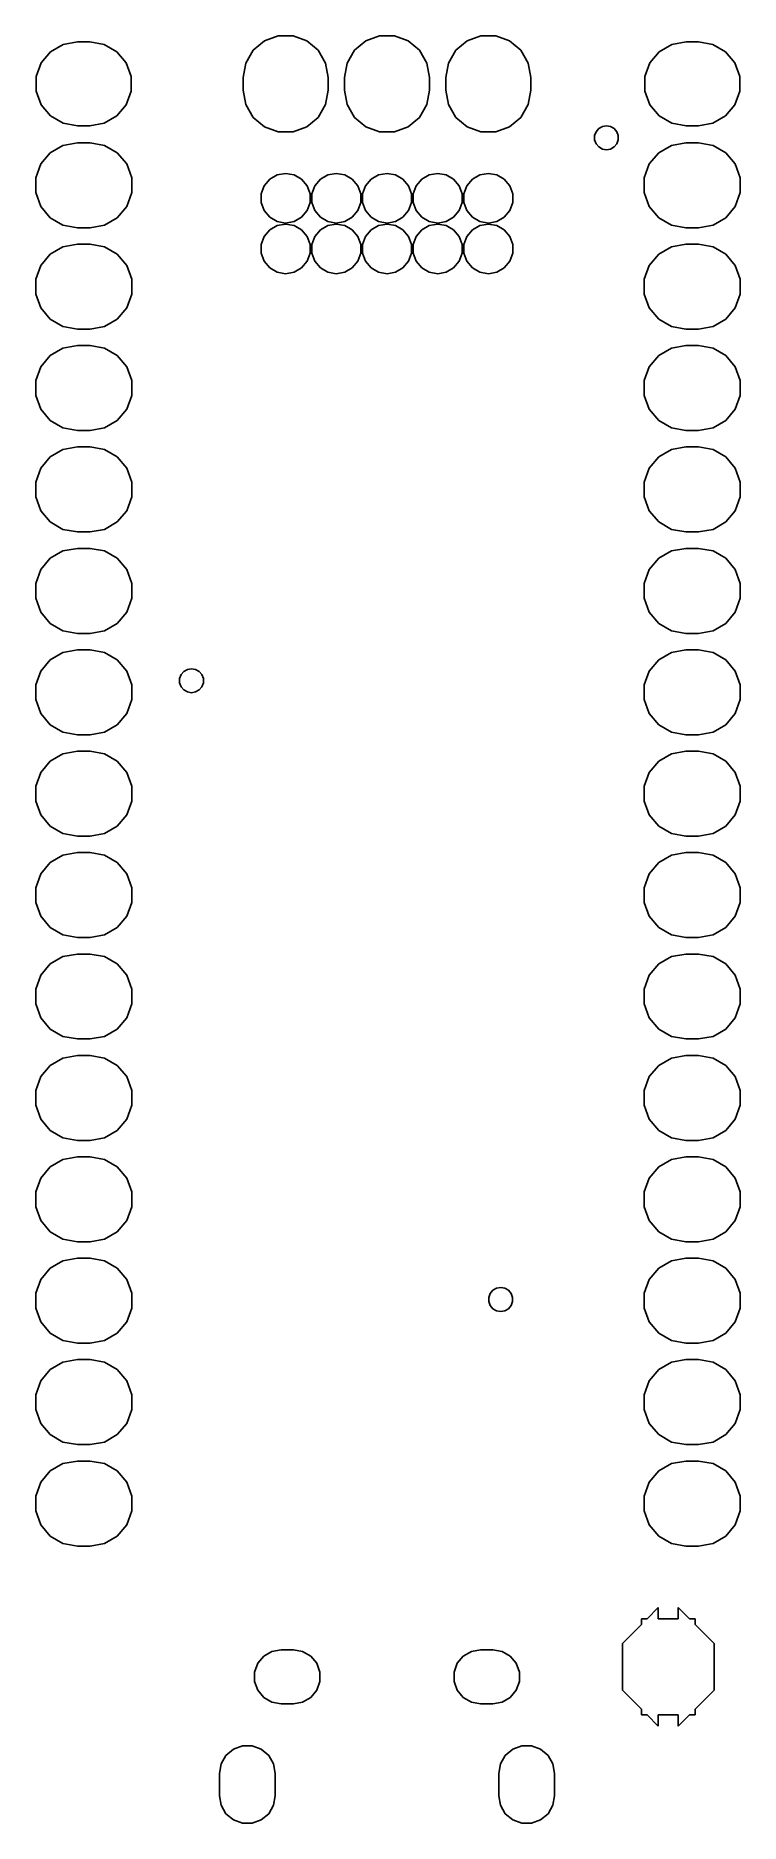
# Model space of a CAD drawing. Extents: x 125.3 to 143, y -145.1 to -100.3.
import ezdxf

# ---------------------------------------------------------------- set-up
doc = ezdxf.new("R2010")
doc.units = 0
doc.header["$MEASUREMENT"] = 0
doc.layers.add('BLACK', color=7, linetype='CONTINUOUS')

msp = doc.modelspace()

# ---------------------------------------------------------------- linework, layer by layer
at = {"layer": 'Black'}
for p, q in [((125.72, -100.746), (126.036, -100.563)), ((126.036, -100.563), (126.395, -100.5)), ((126.395, -100.5), (126.705, -100.5)), ((126.705, -100.5), (127.064, -100.563)), ((127.064, -100.563), (127.38, -100.746)), ((130.611, -101.029), (130.795, -100.709)), ((130.795, -100.709), (131.078, -100.472)), ((131.078, -100.472), (131.425, -100.346)), ((131.425, -100.346), (131.795, -100.346)), ((131.795, -100.346), (132.142, -100.472)), ((132.142, -100.472), (132.425, -100.709)), ((132.425, -100.709), (132.609, -101.029)), ((133.151, -101.029), (133.335, -100.709)), ((133.335, -100.709), (133.618, -100.472)), ((133.618, -100.472), (133.965, -100.346)), ((133.965, -100.346), (134.335, -100.346)), ((134.335, -100.346), (134.682, -100.472)), ((134.682, -100.472), (134.965, -100.709)), ((134.965, -100.709), (135.149, -101.029)), ((135.691, -101.029), (135.875, -100.709)), ((135.875, -100.709), (136.158, -100.472)), ((136.158, -100.472), (136.505, -100.346)), ((136.505, -100.346), (136.875, -100.346)), ((136.875, -100.346), (137.222, -100.472)), ((137.222, -100.472), (137.505, -100.709)), ((137.505, -100.709), (137.689, -101.029)), ((140.97, -100.746), (141.286, -100.563)), ((141.286, -100.563), (141.645, -100.5)), ((141.645, -100.5), (141.955, -100.5)), ((141.955, -100.5), (142.314, -100.563)), ((142.314, -100.563), (142.63, -100.746)), ((125.361, -101.368), (125.486, -101.025)), ((125.486, -101.025), (125.72, -100.746)), ((127.38, -100.746), (127.614, -101.025)), ((127.614, -101.025), (127.739, -101.368)), ((130.546, -101.393), (130.611, -101.029)), ((132.609, -101.029), (132.674, -101.393)), ((133.086, -101.393), (133.151, -101.029)), ((135.149, -101.029), (135.214, -101.393)), ((135.626, -101.393), (135.691, -101.029)), ((137.689, -101.029), (137.754, -101.393)), ((140.611, -101.368), (140.736, -101.025)), ((140.736, -101.025), (140.97, -100.746)), ((142.63, -100.746), (142.864, -101.025)), ((142.864, -101.025), (142.989, -101.368)), ((125.361, -101.732), (125.361, -101.368)), ((127.739, -101.368), (127.739, -101.732)), ((130.546, -101.707), (130.546, -101.393)), ((132.674, -101.393), (132.674, -101.707)), ((133.086, -101.707), (133.086, -101.393)), ((135.214, -101.393), (135.214, -101.707)), ((135.626, -101.707), (135.626, -101.393)), ((137.754, -101.393), (137.754, -101.707)), ((140.611, -101.732), (140.611, -101.368)), ((142.989, -101.368), (142.989, -101.732)), ((125.486, -102.075), (125.361, -101.732)), ((125.72, -102.354), (125.486, -102.075)), ((127.614, -102.075), (127.38, -102.354)), ((127.739, -101.732), (127.614, -102.075)), ((130.611, -102.071), (130.546, -101.707)), ((130.795, -102.391), (130.611, -102.071)), ((132.609, -102.071), (132.425, -102.391)), ((132.674, -101.707), (132.609, -102.071)), ((133.151, -102.071), (133.086, -101.707)), ((133.335, -102.391), (133.151, -102.071)), ((135.149, -102.071), (134.965, -102.391)), ((135.214, -101.707), (135.149, -102.071)), ((135.691, -102.071), (135.626, -101.707)), ((135.875, -102.391), (135.691, -102.071)), ((137.689, -102.071), (137.505, -102.391)), ((137.754, -101.707), (137.689, -102.071)), ((140.736, -102.075), (140.611, -101.732)), ((140.97, -102.354), (140.736, -102.075)), ((142.864, -102.075), (142.63, -102.354)), ((142.989, -101.732), (142.864, -102.075)), ((126.036, -102.537), (125.72, -102.354)), ((127.38, -102.354), (127.064, -102.537)), ((131.078, -102.628), (130.795, -102.391)), ((132.425, -102.391), (132.142, -102.628)), ((133.618, -102.628), (133.335, -102.391)), ((134.965, -102.391), (134.682, -102.628)), ((136.158, -102.628), (135.875, -102.391)), ((137.505, -102.391), (137.222, -102.628)), ((141.286, -102.537), (140.97, -102.354)), ((142.63, -102.354), (142.314, -102.537)), ((126.395, -102.6), (126.036, -102.537)), ((126.705, -102.6), (126.395, -102.6)), ((127.064, -102.537), (126.705, -102.6)), ((131.425, -102.754), (131.078, -102.628)), ((131.795, -102.754), (131.425, -102.754)), ((132.142, -102.628), (131.795, -102.754)), ((133.965, -102.754), (133.618, -102.628)), ((134.335, -102.754), (133.965, -102.754)), ((134.682, -102.628), (134.335, -102.754)), ((136.505, -102.754), (136.158, -102.628)), ((136.875, -102.754), (136.505, -102.754)), ((137.222, -102.628), (136.875, -102.754)), ((139.353, -102.848), (139.389, -102.749)), ((139.353, -102.952), (139.353, -102.848)), ((139.389, -103.051), (139.353, -102.952)), ((139.389, -102.749), (139.456, -102.669)), ((139.456, -102.669), (139.547, -102.617)), ((139.547, -102.617), (139.65, -102.599)), ((139.65, -102.599), (139.753, -102.617)), ((139.753, -102.617), (139.844, -102.669)), ((139.844, -102.669), (139.911, -102.749)), ((139.911, -102.749), (139.947, -102.848)), ((139.947, -102.952), (139.911, -103.051)), ((139.947, -102.848), (139.947, -102.952)), ((141.645, -102.6), (141.286, -102.537)), ((141.955, -102.6), (141.645, -102.6)), ((142.314, -102.537), (141.955, -102.6)), ((125.472, -103.558), (125.709, -103.275)), ((125.709, -103.275), (126.029, -103.091)), ((126.029, -103.091), (126.393, -103.026)), ((126.393, -103.026), (126.707, -103.026)), ((126.707, -103.026), (127.071, -103.091)), ((127.071, -103.091), (127.391, -103.275)), ((127.391, -103.275), (127.628, -103.558)), ((139.456, -103.131), (139.389, -103.051)), ((139.547, -103.183), (139.456, -103.131)), ((139.65, -103.201), (139.547, -103.183)), ((139.753, -103.183), (139.65, -103.201)), ((139.844, -103.131), (139.753, -103.183)), ((139.911, -103.051), (139.844, -103.131)), ((140.722, -103.558), (140.959, -103.275)), ((140.959, -103.275), (141.279, -103.091)), ((141.279, -103.091), (141.643, -103.026)), ((141.643, -103.026), (141.957, -103.026)), ((141.957, -103.026), (142.321, -103.091)), ((142.321, -103.091), (142.641, -103.275)), ((142.641, -103.275), (142.878, -103.558)), ((125.346, -103.905), (125.472, -103.558)), ((127.628, -103.558), (127.754, -103.905)), ((131.21, -103.938), (131.397, -103.83)), ((131.397, -103.83), (131.61, -103.793)), ((131.61, -103.793), (131.823, -103.83)), ((131.823, -103.83), (132.01, -103.938)), ((132.48, -103.938), (132.667, -103.83)), ((132.667, -103.83), (132.88, -103.793)), ((132.88, -103.793), (133.093, -103.83)), ((133.093, -103.83), (133.28, -103.938)), ((133.75, -103.938), (133.937, -103.83)), ((133.937, -103.83), (134.15, -103.793)), ((134.15, -103.793), (134.363, -103.83)), ((134.363, -103.83), (134.55, -103.938)), ((135.02, -103.938), (135.207, -103.83)), ((135.207, -103.83), (135.42, -103.793)), ((135.42, -103.793), (135.633, -103.83)), ((135.633, -103.83), (135.82, -103.938)), ((136.29, -103.938), (136.477, -103.83)), ((136.477, -103.83), (136.69, -103.793)), ((136.69, -103.793), (136.903, -103.83)), ((136.903, -103.83), (137.09, -103.938)), ((140.596, -103.905), (140.722, -103.558)), ((142.878, -103.558), (143.004, -103.905)), ((125.346, -104.275), (125.346, -103.905)), ((125.472, -104.622), (125.346, -104.275)), ((127.754, -104.275), (127.628, -104.622)), ((127.754, -103.905), (127.754, -104.275)), ((130.997, -104.307), (131.071, -104.104)), ((130.997, -104.523), (130.997, -104.307)), ((131.071, -104.104), (131.21, -103.938)), ((132.01, -103.938), (132.149, -104.104)), ((132.149, -104.104), (132.223, -104.307)), ((132.223, -104.307), (132.223, -104.523)), ((132.267, -104.307), (132.341, -104.104)), ((132.267, -104.523), (132.267, -104.307)), ((132.341, -104.104), (132.48, -103.938)), ((133.28, -103.938), (133.419, -104.104)), ((133.419, -104.104), (133.493, -104.307)), ((133.493, -104.307), (133.493, -104.523)), ((133.537, -104.307), (133.611, -104.104)), ((133.537, -104.523), (133.537, -104.307)), ((133.611, -104.104), (133.75, -103.938)), ((134.55, -103.938), (134.689, -104.104)), ((134.689, -104.104), (134.763, -104.307)), ((134.763, -104.307), (134.763, -104.523)), ((134.807, -104.307), (134.881, -104.104)), ((134.807, -104.523), (134.807, -104.307)), ((134.881, -104.104), (135.02, -103.938)), ((135.82, -103.938), (135.959, -104.104)), ((135.959, -104.104), (136.033, -104.307)), ((136.033, -104.307), (136.033, -104.523)), ((136.077, -104.307), (136.151, -104.104)), ((136.077, -104.523), (136.077, -104.307)), ((136.151, -104.104), (136.29, -103.938)), ((137.09, -103.938), (137.229, -104.104)), ((137.229, -104.104), (137.303, -104.307)), ((137.303, -104.307), (137.303, -104.523)), ((140.596, -104.275), (140.596, -103.905)), ((140.722, -104.622), (140.596, -104.275)), ((143.004, -104.275), (142.878, -104.622)), ((143.004, -103.905), (143.004, -104.275)), ((125.709, -104.905), (125.472, -104.622)), ((127.628, -104.622), (127.391, -104.905)), ((131.071, -104.726), (130.997, -104.523)), ((131.21, -104.892), (131.071, -104.726)), ((132.149, -104.726), (132.01, -104.892)), ((132.223, -104.523), (132.149, -104.726)), ((132.341, -104.726), (132.267, -104.523)), ((132.48, -104.892), (132.341, -104.726)), ((133.419, -104.726), (133.28, -104.892)), ((133.493, -104.523), (133.419, -104.726)), ((133.611, -104.726), (133.537, -104.523)), ((133.75, -104.892), (133.611, -104.726)), ((134.689, -104.726), (134.55, -104.892)), ((134.763, -104.523), (134.689, -104.726)), ((134.881, -104.726), (134.807, -104.523)), ((135.02, -104.892), (134.881, -104.726)), ((135.959, -104.726), (135.82, -104.892)), ((136.033, -104.523), (135.959, -104.726)), ((136.151, -104.726), (136.077, -104.523)), ((136.29, -104.892), (136.151, -104.726)), ((137.229, -104.726), (137.09, -104.892)), ((137.303, -104.523), (137.229, -104.726)), ((140.959, -104.905), (140.722, -104.622)), ((142.878, -104.622), (142.641, -104.905)), ((126.029, -105.089), (125.709, -104.905)), ((126.393, -105.154), (126.029, -105.089)), ((126.707, -105.154), (126.393, -105.154)), ((127.071, -105.089), (126.707, -105.154)), ((127.391, -104.905), (127.071, -105.089)), ((131.071, -105.374), (131.21, -105.208)), ((131.397, -105), (131.21, -104.892)), ((131.21, -105.208), (131.397, -105.1)), ((131.61, -105.037), (131.397, -105)), ((131.397, -105.1), (131.61, -105.063)), ((131.823, -105), (131.61, -105.037)), ((131.61, -105.063), (131.823, -105.1)), ((132.01, -104.892), (131.823, -105)), ((131.823, -105.1), (132.01, -105.208)), ((132.01, -105.208), (132.149, -105.374)), ((132.341, -105.374), (132.48, -105.208)), ((132.667, -105), (132.48, -104.892)), ((132.48, -105.208), (132.667, -105.1)), ((132.88, -105.037), (132.667, -105)), ((132.667, -105.1), (132.88, -105.063)), ((133.093, -105), (132.88, -105.037)), ((132.88, -105.063), (133.093, -105.1)), ((133.28, -104.892), (133.093, -105)), ((133.093, -105.1), (133.28, -105.208)), ((133.28, -105.208), (133.419, -105.374)), ((133.611, -105.374), (133.75, -105.208)), ((133.937, -105), (133.75, -104.892)), ((133.75, -105.208), (133.937, -105.1)), ((134.15, -105.037), (133.937, -105)), ((133.937, -105.1), (134.15, -105.063)), ((134.363, -105), (134.15, -105.037)), ((134.15, -105.063), (134.363, -105.1)), ((134.55, -104.892), (134.363, -105)), ((134.363, -105.1), (134.55, -105.208)), ((134.55, -105.208), (134.689, -105.374)), ((134.881, -105.374), (135.02, -105.208)), ((135.207, -105), (135.02, -104.892)), ((135.02, -105.208), (135.207, -105.1)), ((135.42, -105.037), (135.207, -105)), ((135.207, -105.1), (135.42, -105.063)), ((135.633, -105), (135.42, -105.037)), ((135.42, -105.063), (135.633, -105.1)), ((135.82, -104.892), (135.633, -105)), ((135.633, -105.1), (135.82, -105.208)), ((135.82, -105.208), (135.959, -105.374)), ((136.151, -105.374), (136.29, -105.208)), ((136.477, -105), (136.29, -104.892)), ((136.29, -105.208), (136.477, -105.1)), ((136.69, -105.037), (136.477, -105)), ((136.477, -105.1), (136.69, -105.063)), ((136.903, -105), (136.69, -105.037)), ((136.69, -105.063), (136.903, -105.1)), ((137.09, -104.892), (136.903, -105)), ((136.903, -105.1), (137.09, -105.208)), ((137.09, -105.208), (137.229, -105.374)), ((141.279, -105.089), (140.959, -104.905)), ((141.643, -105.154), (141.279, -105.089)), ((141.957, -105.154), (141.643, -105.154)), ((142.321, -105.089), (141.957, -105.154)), ((142.641, -104.905), (142.321, -105.089)), ((125.709, -105.815), (126.029, -105.631)), ((126.029, -105.631), (126.393, -105.566)), ((126.393, -105.566), (126.707, -105.566)), ((126.707, -105.566), (127.071, -105.631)), ((127.071, -105.631), (127.391, -105.815)), ((130.997, -105.577), (131.071, -105.374)), ((130.997, -105.793), (130.997, -105.577)), ((132.149, -105.374), (132.223, -105.577)), ((132.223, -105.577), (132.223, -105.793)), ((132.267, -105.577), (132.341, -105.374)), ((132.267, -105.793), (132.267, -105.577)), ((133.419, -105.374), (133.493, -105.577)), ((133.493, -105.577), (133.493, -105.793)), ((133.537, -105.577), (133.611, -105.374)), ((133.537, -105.793), (133.537, -105.577)), ((134.689, -105.374), (134.763, -105.577)), ((134.763, -105.577), (134.763, -105.793)), ((134.807, -105.577), (134.881, -105.374)), ((134.807, -105.793), (134.807, -105.577)), ((135.959, -105.374), (136.033, -105.577)), ((136.033, -105.577), (136.033, -105.793)), ((136.077, -105.577), (136.151, -105.374)), ((136.077, -105.793), (136.077, -105.577)), ((137.229, -105.374), (137.303, -105.577)), ((137.303, -105.577), (137.303, -105.793)), ((140.959, -105.815), (141.279, -105.631)), ((141.279, -105.631), (141.643, -105.566)), ((141.643, -105.566), (141.957, -105.566)), ((141.957, -105.566), (142.321, -105.631)), ((142.321, -105.631), (142.641, -105.815)), ((125.346, -106.445), (125.472, -106.098)), ((125.472, -106.098), (125.709, -105.815)), ((127.391, -105.815), (127.628, -106.098)), ((127.628, -106.098), (127.754, -106.445)), ((131.071, -105.996), (130.997, -105.793)), ((131.21, -106.162), (131.071, -105.996)), ((132.149, -105.996), (132.01, -106.162)), ((132.223, -105.793), (132.149, -105.996)), ((132.341, -105.996), (132.267, -105.793)), ((132.48, -106.162), (132.341, -105.996)), ((133.419, -105.996), (133.28, -106.162)), ((133.493, -105.793), (133.419, -105.996)), ((133.611, -105.996), (133.537, -105.793)), ((133.75, -106.162), (133.611, -105.996)), ((134.689, -105.996), (134.55, -106.162)), ((134.763, -105.793), (134.689, -105.996)), ((134.881, -105.996), (134.807, -105.793)), ((135.02, -106.162), (134.881, -105.996)), ((135.959, -105.996), (135.82, -106.162)), ((136.033, -105.793), (135.959, -105.996)), ((136.151, -105.996), (136.077, -105.793)), ((136.29, -106.162), (136.151, -105.996)), ((137.229, -105.996), (137.09, -106.162)), ((137.303, -105.793), (137.229, -105.996)), ((140.596, -106.445), (140.722, -106.098)), ((140.722, -106.098), (140.959, -105.815)), ((142.641, -105.815), (142.878, -106.098)), ((142.878, -106.098), (143.004, -106.445)), ((125.346, -106.815), (125.346, -106.445)), ((127.754, -106.445), (127.754, -106.815)), ((131.397, -106.27), (131.21, -106.162)), ((131.61, -106.307), (131.397, -106.27)), ((131.823, -106.27), (131.61, -106.307)), ((132.01, -106.162), (131.823, -106.27)), ((132.667, -106.27), (132.48, -106.162)), ((132.88, -106.307), (132.667, -106.27)), ((133.093, -106.27), (132.88, -106.307)), ((133.28, -106.162), (133.093, -106.27)), ((133.937, -106.27), (133.75, -106.162)), ((134.15, -106.307), (133.937, -106.27)), ((134.363, -106.27), (134.15, -106.307)), ((134.55, -106.162), (134.363, -106.27)), ((135.207, -106.27), (135.02, -106.162)), ((135.42, -106.307), (135.207, -106.27)), ((135.633, -106.27), (135.42, -106.307)), ((135.82, -106.162), (135.633, -106.27)), ((136.477, -106.27), (136.29, -106.162)), ((136.69, -106.307), (136.477, -106.27)), ((136.903, -106.27), (136.69, -106.307)), ((137.09, -106.162), (136.903, -106.27)), ((140.596, -106.815), (140.596, -106.445)), ((143.004, -106.445), (143.004, -106.815)), ((125.472, -107.162), (125.346, -106.815)), ((127.754, -106.815), (127.628, -107.162)), ((140.722, -107.162), (140.596, -106.815)), ((143.004, -106.815), (142.878, -107.162)), ((125.709, -107.445), (125.472, -107.162)), ((126.029, -107.629), (125.709, -107.445)), ((127.391, -107.445), (127.071, -107.629)), ((127.628, -107.162), (127.391, -107.445)), ((140.959, -107.445), (140.722, -107.162)), ((141.279, -107.629), (140.959, -107.445)), ((142.641, -107.445), (142.321, -107.629)), ((142.878, -107.162), (142.641, -107.445)), ((126.393, -107.694), (126.029, -107.629)), ((126.707, -107.694), (126.393, -107.694)), ((127.071, -107.629), (126.707, -107.694)), ((141.643, -107.694), (141.279, -107.629)), ((141.957, -107.694), (141.643, -107.694)), ((142.321, -107.629), (141.957, -107.694)), ((125.709, -108.355), (126.029, -108.171)), ((126.029, -108.171), (126.393, -108.106)), ((126.393, -108.106), (126.707, -108.106)), ((126.707, -108.106), (127.071, -108.171)), ((127.071, -108.171), (127.391, -108.355)), ((140.959, -108.355), (141.279, -108.171)), ((141.279, -108.171), (141.643, -108.106)), ((141.643, -108.106), (141.957, -108.106)), ((141.957, -108.106), (142.321, -108.171)), ((142.321, -108.171), (142.641, -108.355)), ((125.346, -108.985), (125.472, -108.638)), ((125.472, -108.638), (125.709, -108.355)), ((127.391, -108.355), (127.628, -108.638)), ((127.628, -108.638), (127.754, -108.985)), ((140.596, -108.985), (140.722, -108.638)), ((140.722, -108.638), (140.959, -108.355)), ((142.641, -108.355), (142.878, -108.638)), ((142.878, -108.638), (143.004, -108.985)), ((125.346, -109.355), (125.346, -108.985)), ((127.754, -108.985), (127.754, -109.355)), ((140.596, -109.355), (140.596, -108.985)), ((143.004, -108.985), (143.004, -109.355)), ((125.472, -109.702), (125.346, -109.355)), ((127.754, -109.355), (127.628, -109.702)), ((140.722, -109.702), (140.596, -109.355)), ((143.004, -109.355), (142.878, -109.702)), ((125.709, -109.985), (125.472, -109.702)), ((126.029, -110.169), (125.709, -109.985)), ((127.391, -109.985), (127.071, -110.169)), ((127.628, -109.702), (127.391, -109.985)), ((140.959, -109.985), (140.722, -109.702)), ((141.279, -110.169), (140.959, -109.985)), ((142.641, -109.985), (142.321, -110.169)), ((142.878, -109.702), (142.641, -109.985)), ((126.393, -110.234), (126.029, -110.169)), ((126.707, -110.234), (126.393, -110.234)), ((127.071, -110.169), (126.707, -110.234)), ((141.643, -110.234), (141.279, -110.169)), ((141.957, -110.234), (141.643, -110.234)), ((142.321, -110.169), (141.957, -110.234)), ((125.472, -111.178), (125.709, -110.895)), ((125.709, -110.895), (126.029, -110.711)), ((126.029, -110.711), (126.393, -110.646)), ((126.393, -110.646), (126.707, -110.646)), ((126.707, -110.646), (127.071, -110.711)), ((127.071, -110.711), (127.391, -110.895)), ((127.391, -110.895), (127.628, -111.178)), ((140.722, -111.178), (140.959, -110.895)), ((140.959, -110.895), (141.279, -110.711)), ((141.279, -110.711), (141.643, -110.646)), ((141.643, -110.646), (141.957, -110.646)), ((141.957, -110.646), (142.321, -110.711)), ((142.321, -110.711), (142.641, -110.895)), ((142.641, -110.895), (142.878, -111.178)), ((125.346, -111.525), (125.472, -111.178)), ((127.628, -111.178), (127.754, -111.525)), ((140.596, -111.525), (140.722, -111.178)), ((142.878, -111.178), (143.004, -111.525)), ((125.346, -111.895), (125.346, -111.525)), ((125.472, -112.242), (125.346, -111.895)), ((127.754, -111.895), (127.628, -112.242)), ((127.754, -111.525), (127.754, -111.895)), ((140.596, -111.895), (140.596, -111.525)), ((140.722, -112.242), (140.596, -111.895)), ((143.004, -111.895), (142.878, -112.242)), ((143.004, -111.525), (143.004, -111.895)), ((125.709, -112.525), (125.472, -112.242)), ((127.628, -112.242), (127.391, -112.525)), ((140.959, -112.525), (140.722, -112.242)), ((142.878, -112.242), (142.641, -112.525)), ((126.029, -112.709), (125.709, -112.525)), ((126.393, -112.774), (126.029, -112.709)), ((126.707, -112.774), (126.393, -112.774)), ((127.071, -112.709), (126.707, -112.774)), ((127.391, -112.525), (127.071, -112.709)), ((141.279, -112.709), (140.959, -112.525)), ((141.643, -112.774), (141.279, -112.709)), ((141.957, -112.774), (141.643, -112.774)), ((142.321, -112.709), (141.957, -112.774)), ((142.641, -112.525), (142.321, -112.709)), ((125.709, -113.435), (126.029, -113.251)), ((126.029, -113.251), (126.393, -113.186)), ((126.393, -113.186), (126.707, -113.186)), ((126.707, -113.186), (127.071, -113.251)), ((127.071, -113.251), (127.391, -113.435)), ((140.959, -113.435), (141.279, -113.251)), ((141.279, -113.251), (141.643, -113.186)), ((141.643, -113.186), (141.957, -113.186)), ((141.957, -113.186), (142.321, -113.251)), ((142.321, -113.251), (142.641, -113.435)), ((125.346, -114.065), (125.472, -113.718)), ((125.472, -113.718), (125.709, -113.435)), ((127.391, -113.435), (127.628, -113.718)), ((127.628, -113.718), (127.754, -114.065)), ((140.596, -114.065), (140.722, -113.718)), ((140.722, -113.718), (140.959, -113.435)), ((142.641, -113.435), (142.878, -113.718)), ((142.878, -113.718), (143.004, -114.065)), ((125.346, -114.435), (125.346, -114.065)), ((127.754, -114.065), (127.754, -114.435)), ((140.596, -114.435), (140.596, -114.065)), ((143.004, -114.065), (143.004, -114.435)), ((125.472, -114.782), (125.346, -114.435)), ((127.754, -114.435), (127.628, -114.782)), ((140.722, -114.782), (140.596, -114.435)), ((143.004, -114.435), (142.878, -114.782)), ((125.709, -115.065), (125.472, -114.782)), ((127.628, -114.782), (127.391, -115.065)), ((140.959, -115.065), (140.722, -114.782)), ((142.878, -114.782), (142.641, -115.065)), ((126.029, -115.249), (125.709, -115.065)), ((126.393, -115.314), (126.029, -115.249)), ((126.707, -115.314), (126.393, -115.314)), ((127.071, -115.249), (126.707, -115.314)), ((127.391, -115.065), (127.071, -115.249)), ((141.279, -115.249), (140.959, -115.065)), ((141.643, -115.314), (141.279, -115.249)), ((141.957, -115.314), (141.643, -115.314)), ((142.321, -115.249), (141.957, -115.314)), ((142.641, -115.065), (142.321, -115.249)), ((125.709, -115.975), (126.029, -115.791)), ((126.029, -115.791), (126.393, -115.726)), ((126.393, -115.726), (126.707, -115.726)), ((126.707, -115.726), (127.071, -115.791)), ((127.071, -115.791), (127.391, -115.975)), ((140.959, -115.975), (141.279, -115.791)), ((141.279, -115.791), (141.643, -115.726)), ((141.643, -115.726), (141.957, -115.726)), ((141.957, -115.726), (142.321, -115.791)), ((142.321, -115.791), (142.641, -115.975)), ((125.346, -116.605), (125.472, -116.258)), ((125.472, -116.258), (125.709, -115.975)), ((127.391, -115.975), (127.628, -116.258)), ((127.628, -116.258), (127.754, -116.605)), ((128.953, -116.448), (128.989, -116.349)), ((128.989, -116.349), (129.056, -116.269)), ((129.056, -116.269), (129.147, -116.217)), ((129.147, -116.217), (129.25, -116.199)), ((129.25, -116.199), (129.353, -116.217)), ((129.353, -116.217), (129.444, -116.269)), ((129.444, -116.269), (129.511, -116.349)), ((129.511, -116.349), (129.547, -116.448)), ((140.596, -116.605), (140.722, -116.258)), ((140.722, -116.258), (140.959, -115.975)), ((142.641, -115.975), (142.878, -116.258)), ((142.878, -116.258), (143.004, -116.605)), ((125.346, -116.975), (125.346, -116.605)), ((127.754, -116.605), (127.754, -116.975)), ((128.953, -116.552), (128.953, -116.448)), ((128.989, -116.651), (128.953, -116.552)), ((129.056, -116.731), (128.989, -116.651)), ((129.147, -116.783), (129.056, -116.731)), ((129.25, -116.801), (129.147, -116.783)), ((129.353, -116.783), (129.25, -116.801)), ((129.444, -116.731), (129.353, -116.783)), ((129.511, -116.651), (129.444, -116.731)), ((129.547, -116.552), (129.511, -116.651)), ((129.547, -116.448), (129.547, -116.552)), ((140.596, -116.975), (140.596, -116.605)), ((143.004, -116.605), (143.004, -116.975)), ((125.472, -117.322), (125.346, -116.975)), ((127.754, -116.975), (127.628, -117.322)), ((140.722, -117.322), (140.596, -116.975)), ((143.004, -116.975), (142.878, -117.322)), ((125.709, -117.605), (125.472, -117.322)), ((126.029, -117.789), (125.709, -117.605)), ((127.391, -117.605), (127.071, -117.789)), ((127.628, -117.322), (127.391, -117.605)), ((140.959, -117.605), (140.722, -117.322)), ((141.279, -117.789), (140.959, -117.605)), ((142.641, -117.605), (142.321, -117.789)), ((142.878, -117.322), (142.641, -117.605)), ((126.393, -117.854), (126.029, -117.789)), ((126.707, -117.854), (126.393, -117.854)), ((127.071, -117.789), (126.707, -117.854)), ((141.643, -117.854), (141.279, -117.789)), ((141.957, -117.854), (141.643, -117.854)), ((142.321, -117.789), (141.957, -117.854)), ((125.472, -118.798), (125.709, -118.515)), ((125.709, -118.515), (126.029, -118.331)), ((126.029, -118.331), (126.393, -118.266)), ((126.393, -118.266), (126.707, -118.266)), ((126.707, -118.266), (127.071, -118.331)), ((127.071, -118.331), (127.391, -118.515)), ((127.391, -118.515), (127.628, -118.798)), ((140.722, -118.798), (140.959, -118.515)), ((140.959, -118.515), (141.279, -118.331)), ((141.279, -118.331), (141.643, -118.266)), ((141.643, -118.266), (141.957, -118.266)), ((141.957, -118.266), (142.321, -118.331)), ((142.321, -118.331), (142.641, -118.515)), ((142.641, -118.515), (142.878, -118.798)), ((125.346, -119.145), (125.472, -118.798)), ((127.628, -118.798), (127.754, -119.145)), ((140.596, -119.145), (140.722, -118.798)), ((142.878, -118.798), (143.004, -119.145)), ((125.346, -119.515), (125.346, -119.145)), ((125.472, -119.862), (125.346, -119.515)), ((127.754, -119.515), (127.628, -119.862)), ((127.754, -119.145), (127.754, -119.515)), ((140.596, -119.515), (140.596, -119.145)), ((140.722, -119.862), (140.596, -119.515)), ((143.004, -119.515), (142.878, -119.862)), ((143.004, -119.145), (143.004, -119.515)), ((125.709, -120.145), (125.472, -119.862)), ((127.628, -119.862), (127.391, -120.145)), ((140.959, -120.145), (140.722, -119.862)), ((142.878, -119.862), (142.641, -120.145)), ((126.029, -120.329), (125.709, -120.145)), ((126.393, -120.394), (126.029, -120.329)), ((126.707, -120.394), (126.393, -120.394)), ((127.071, -120.329), (126.707, -120.394)), ((127.391, -120.145), (127.071, -120.329)), ((141.279, -120.329), (140.959, -120.145)), ((141.643, -120.394), (141.279, -120.329)), ((141.957, -120.394), (141.643, -120.394)), ((142.321, -120.329), (141.957, -120.394)), ((142.641, -120.145), (142.321, -120.329)), ((125.709, -121.055), (126.029, -120.871)), ((126.029, -120.871), (126.393, -120.806)), ((126.393, -120.806), (126.707, -120.806)), ((126.707, -120.806), (127.071, -120.871)), ((127.071, -120.871), (127.391, -121.055)), ((140.959, -121.055), (141.279, -120.871)), ((141.279, -120.871), (141.643, -120.806)), ((141.643, -120.806), (141.957, -120.806)), ((141.957, -120.806), (142.321, -120.871)), ((142.321, -120.871), (142.641, -121.055)), ((125.472, -121.338), (125.709, -121.055)), ((127.391, -121.055), (127.628, -121.338)), ((140.722, -121.338), (140.959, -121.055)), ((142.641, -121.055), (142.878, -121.338)), ((125.346, -121.685), (125.472, -121.338)), ((125.346, -122.055), (125.346, -121.685)), ((127.628, -121.338), (127.754, -121.685)), ((127.754, -121.685), (127.754, -122.055)), ((140.596, -121.685), (140.722, -121.338)), ((140.596, -122.055), (140.596, -121.685)), ((142.878, -121.338), (143.004, -121.685)), ((143.004, -121.685), (143.004, -122.055)), ((125.472, -122.402), (125.346, -122.055)), ((127.754, -122.055), (127.628, -122.402)), ((140.722, -122.402), (140.596, -122.055)), ((143.004, -122.055), (142.878, -122.402)), ((125.709, -122.685), (125.472, -122.402)), ((127.628, -122.402), (127.391, -122.685)), ((140.959, -122.685), (140.722, -122.402)), ((142.878, -122.402), (142.641, -122.685)), ((126.029, -122.869), (125.709, -122.685)), ((126.393, -122.934), (126.029, -122.869)), ((126.707, -122.934), (126.393, -122.934)), ((127.071, -122.869), (126.707, -122.934)), ((127.391, -122.685), (127.071, -122.869)), ((141.279, -122.869), (140.959, -122.685)), ((141.643, -122.934), (141.279, -122.869)), ((141.957, -122.934), (141.643, -122.934)), ((142.321, -122.869), (141.957, -122.934)), ((142.641, -122.685), (142.321, -122.869)), ((125.709, -123.595), (126.029, -123.411)), ((126.029, -123.411), (126.393, -123.346)), ((126.393, -123.346), (126.707, -123.346)), ((126.707, -123.346), (127.071, -123.411)), ((127.071, -123.411), (127.391, -123.595)), ((140.959, -123.595), (141.279, -123.411)), ((141.279, -123.411), (141.643, -123.346)), ((141.643, -123.346), (141.957, -123.346)), ((141.957, -123.346), (142.321, -123.411)), ((142.321, -123.411), (142.641, -123.595)), ((125.346, -124.225), (125.472, -123.878)), ((125.472, -123.878), (125.709, -123.595)), ((127.391, -123.595), (127.628, -123.878)), ((127.628, -123.878), (127.754, -124.225)), ((140.596, -124.225), (140.722, -123.878)), ((140.722, -123.878), (140.959, -123.595)), ((142.641, -123.595), (142.878, -123.878)), ((142.878, -123.878), (143.004, -124.225)), ((125.346, -124.595), (125.346, -124.225)), ((127.754, -124.225), (127.754, -124.595)), ((140.596, -124.595), (140.596, -124.225)), ((143.004, -124.225), (143.004, -124.595)), ((125.472, -124.942), (125.346, -124.595)), ((127.754, -124.595), (127.628, -124.942)), ((140.722, -124.942), (140.596, -124.595)), ((143.004, -124.595), (142.878, -124.942)), ((125.709, -125.225), (125.472, -124.942)), ((126.029, -125.409), (125.709, -125.225)), ((127.391, -125.225), (127.071, -125.409)), ((127.628, -124.942), (127.391, -125.225)), ((140.959, -125.225), (140.722, -124.942)), ((141.279, -125.409), (140.959, -125.225)), ((142.641, -125.225), (142.321, -125.409)), ((142.878, -124.942), (142.641, -125.225)), ((126.393, -125.474), (126.029, -125.409)), ((126.707, -125.474), (126.393, -125.474)), ((127.071, -125.409), (126.707, -125.474)), ((141.643, -125.474), (141.279, -125.409)), ((141.957, -125.474), (141.643, -125.474)), ((142.321, -125.409), (141.957, -125.474)), ((125.472, -126.418), (125.709, -126.135)), ((125.709, -126.135), (126.029, -125.951)), ((126.029, -125.951), (126.393, -125.886)), ((126.393, -125.886), (126.707, -125.886)), ((126.707, -125.886), (127.071, -125.951)), ((127.071, -125.951), (127.391, -126.135)), ((127.391, -126.135), (127.628, -126.418)), ((140.722, -126.418), (140.959, -126.135)), ((140.959, -126.135), (141.279, -125.951)), ((141.279, -125.951), (141.643, -125.886)), ((141.643, -125.886), (141.957, -125.886)), ((141.957, -125.886), (142.321, -125.951)), ((142.321, -125.951), (142.641, -126.135)), ((142.641, -126.135), (142.878, -126.418)), ((125.346, -126.765), (125.472, -126.418)), ((127.628, -126.418), (127.754, -126.765)), ((140.596, -126.765), (140.722, -126.418)), ((142.878, -126.418), (143.004, -126.765)), ((125.346, -127.135), (125.346, -126.765)), ((125.472, -127.482), (125.346, -127.135)), ((127.754, -127.135), (127.628, -127.482)), ((127.754, -126.765), (127.754, -127.135)), ((140.596, -127.135), (140.596, -126.765)), ((140.722, -127.482), (140.596, -127.135)), ((143.004, -127.135), (142.878, -127.482)), ((143.004, -126.765), (143.004, -127.135)), ((125.709, -127.765), (125.472, -127.482)), ((127.628, -127.482), (127.391, -127.765)), ((140.959, -127.765), (140.722, -127.482)), ((142.878, -127.482), (142.641, -127.765)), ((126.029, -127.949), (125.709, -127.765)), ((126.393, -128.014), (126.029, -127.949)), ((126.707, -128.014), (126.393, -128.014)), ((127.071, -127.949), (126.707, -128.014)), ((127.391, -127.765), (127.071, -127.949)), ((141.279, -127.949), (140.959, -127.765)), ((141.643, -128.014), (141.279, -127.949)), ((141.957, -128.014), (141.643, -128.014)), ((142.321, -127.949), (141.957, -128.014)), ((142.641, -127.765), (142.321, -127.949)), ((125.709, -128.675), (126.029, -128.491)), ((126.029, -128.491), (126.393, -128.426)), ((126.393, -128.426), (126.707, -128.426)), ((126.707, -128.426), (127.071, -128.491)), ((127.071, -128.491), (127.391, -128.675)), ((140.959, -128.675), (141.279, -128.491)), ((141.279, -128.491), (141.643, -128.426)), ((141.643, -128.426), (141.957, -128.426)), ((141.957, -128.426), (142.321, -128.491)), ((142.321, -128.491), (142.641, -128.675)), ((125.472, -128.958), (125.709, -128.675)), ((127.391, -128.675), (127.628, -128.958)), ((140.722, -128.958), (140.959, -128.675)), ((142.641, -128.675), (142.878, -128.958)), ((125.346, -129.305), (125.472, -128.958)), ((125.346, -129.675), (125.346, -129.305)), ((127.628, -128.958), (127.754, -129.305)), ((127.754, -129.305), (127.754, -129.675)), ((140.596, -129.305), (140.722, -128.958)), ((140.596, -129.675), (140.596, -129.305)), ((142.878, -128.958), (143.004, -129.305)), ((143.004, -129.305), (143.004, -129.675)), ((125.472, -130.022), (125.346, -129.675)), ((127.754, -129.675), (127.628, -130.022)), ((140.722, -130.022), (140.596, -129.675)), ((143.004, -129.675), (142.878, -130.022)), ((125.709, -130.305), (125.472, -130.022)), ((127.628, -130.022), (127.391, -130.305)), ((140.959, -130.305), (140.722, -130.022)), ((142.878, -130.022), (142.641, -130.305)), ((126.029, -130.489), (125.709, -130.305)), ((126.393, -130.554), (126.029, -130.489)), ((126.707, -130.554), (126.393, -130.554)), ((127.071, -130.489), (126.707, -130.554)), ((127.391, -130.305), (127.071, -130.489)), ((141.279, -130.489), (140.959, -130.305)), ((141.643, -130.554), (141.279, -130.489)), ((141.957, -130.554), (141.643, -130.554)), ((142.321, -130.489), (141.957, -130.554)), ((142.641, -130.305), (142.321, -130.489)), ((125.709, -131.215), (126.029, -131.031)), ((126.029, -131.031), (126.393, -130.966)), ((126.393, -130.966), (126.707, -130.966)), ((126.707, -130.966), (127.071, -131.031)), ((127.071, -131.031), (127.391, -131.215)), ((140.959, -131.215), (141.279, -131.031)), ((141.279, -131.031), (141.643, -130.966)), ((141.643, -130.966), (141.957, -130.966)), ((141.957, -130.966), (142.321, -131.031)), ((142.321, -131.031), (142.641, -131.215)), ((125.346, -131.845), (125.472, -131.498)), ((125.472, -131.498), (125.709, -131.215)), ((127.391, -131.215), (127.628, -131.498)), ((127.628, -131.498), (127.754, -131.845)), ((140.596, -131.845), (140.722, -131.498)), ((140.722, -131.498), (140.959, -131.215)), ((142.641, -131.215), (142.878, -131.498)), ((142.878, -131.498), (143.004, -131.845)), ((125.346, -132.215), (125.346, -131.845)), ((127.754, -131.845), (127.754, -132.215)), ((136.703, -131.948), (136.739, -131.849)), ((136.703, -132.052), (136.703, -131.948)), ((136.739, -132.151), (136.703, -132.052)), ((136.739, -131.849), (136.806, -131.769)), ((136.806, -131.769), (136.897, -131.717)), ((136.897, -131.717), (137, -131.699)), ((137, -131.699), (137.103, -131.717)), ((137.103, -131.717), (137.194, -131.769)), ((137.194, -131.769), (137.261, -131.849)), ((137.261, -131.849), (137.297, -131.948)), ((137.297, -132.052), (137.261, -132.151)), ((137.297, -131.948), (137.297, -132.052)), ((140.596, -132.215), (140.596, -131.845)), ((143.004, -131.845), (143.004, -132.215)), ((125.472, -132.562), (125.346, -132.215)), ((127.754, -132.215), (127.628, -132.562)), ((136.806, -132.231), (136.739, -132.151)), ((136.897, -132.283), (136.806, -132.231)), ((137, -132.301), (136.897, -132.283)), ((137.103, -132.283), (137, -132.301)), ((137.194, -132.231), (137.103, -132.283)), ((137.261, -132.151), (137.194, -132.231)), ((140.722, -132.562), (140.596, -132.215)), ((143.004, -132.215), (142.878, -132.562)), ((125.709, -132.845), (125.472, -132.562)), ((126.029, -133.029), (125.709, -132.845)), ((127.391, -132.845), (127.071, -133.029)), ((127.628, -132.562), (127.391, -132.845)), ((140.959, -132.845), (140.722, -132.562)), ((141.279, -133.029), (140.959, -132.845)), ((142.641, -132.845), (142.321, -133.029)), ((142.878, -132.562), (142.641, -132.845)), ((126.393, -133.094), (126.029, -133.029)), ((126.707, -133.094), (126.393, -133.094)), ((127.071, -133.029), (126.707, -133.094)), ((141.643, -133.094), (141.279, -133.029)), ((141.957, -133.094), (141.643, -133.094)), ((142.321, -133.029), (141.957, -133.094)), ((125.472, -134.038), (125.709, -133.755)), ((125.709, -133.755), (126.029, -133.571)), ((126.029, -133.571), (126.393, -133.506)), ((126.393, -133.506), (126.707, -133.506)), ((126.707, -133.506), (127.071, -133.571)), ((127.071, -133.571), (127.391, -133.755)), ((127.391, -133.755), (127.628, -134.038)), ((140.722, -134.038), (140.959, -133.755)), ((140.959, -133.755), (141.279, -133.571)), ((141.279, -133.571), (141.643, -133.506)), ((141.643, -133.506), (141.957, -133.506)), ((141.957, -133.506), (142.321, -133.571)), ((142.321, -133.571), (142.641, -133.755)), ((142.641, -133.755), (142.878, -134.038)), ((125.346, -134.385), (125.472, -134.038)), ((127.628, -134.038), (127.754, -134.385)), ((140.596, -134.385), (140.722, -134.038)), ((142.878, -134.038), (143.004, -134.385)), ((125.346, -134.755), (125.346, -134.385)), ((125.472, -135.102), (125.346, -134.755)), ((127.754, -134.755), (127.628, -135.102)), ((127.754, -134.385), (127.754, -134.755)), ((140.596, -134.755), (140.596, -134.385)), ((140.722, -135.102), (140.596, -134.755)), ((143.004, -134.755), (142.878, -135.102)), ((143.004, -134.385), (143.004, -134.755)), ((125.709, -135.385), (125.472, -135.102)), ((127.628, -135.102), (127.391, -135.385)), ((140.959, -135.385), (140.722, -135.102)), ((142.878, -135.102), (142.641, -135.385)), ((126.029, -135.569), (125.709, -135.385)), ((126.393, -135.634), (126.029, -135.569)), ((126.707, -135.634), (126.393, -135.634)), ((127.071, -135.569), (126.707, -135.634)), ((127.391, -135.385), (127.071, -135.569)), ((141.279, -135.569), (140.959, -135.385)), ((141.643, -135.634), (141.279, -135.569)), ((141.957, -135.634), (141.643, -135.634)), ((142.321, -135.569), (141.957, -135.634)), ((142.641, -135.385), (142.321, -135.569)), ((126.029, -136.111), (126.393, -136.046)), ((126.393, -136.046), (126.707, -136.046)), ((126.707, -136.046), (127.071, -136.111)), ((141.279, -136.111), (141.643, -136.046)), ((141.643, -136.046), (141.957, -136.046)), ((141.957, -136.046), (142.321, -136.111)), ((125.472, -136.578), (125.709, -136.295)), ((125.709, -136.295), (126.029, -136.111)), ((127.071, -136.111), (127.391, -136.295)), ((127.391, -136.295), (127.628, -136.578)), ((140.722, -136.578), (140.959, -136.295)), ((140.959, -136.295), (141.279, -136.111)), ((142.321, -136.111), (142.641, -136.295)), ((142.641, -136.295), (142.878, -136.578)), ((125.346, -136.925), (125.472, -136.578)), ((125.346, -137.295), (125.346, -136.925)), ((127.628, -136.578), (127.754, -136.925)), ((127.754, -136.925), (127.754, -137.295)), ((140.596, -136.925), (140.722, -136.578)), ((140.596, -137.295), (140.596, -136.925)), ((142.878, -136.578), (143.004, -136.925)), ((143.004, -136.925), (143.004, -137.295)), ((125.472, -137.642), (125.346, -137.295)), ((127.754, -137.295), (127.628, -137.642)), ((140.722, -137.642), (140.596, -137.295)), ((143.004, -137.295), (142.878, -137.642)), ((125.709, -137.925), (125.472, -137.642)), ((127.628, -137.642), (127.391, -137.925)), ((140.959, -137.925), (140.722, -137.642)), ((142.878, -137.642), (142.641, -137.925)), ((126.029, -138.109), (125.709, -137.925)), ((126.393, -138.174), (126.029, -138.109)), ((126.707, -138.174), (126.393, -138.174)), ((127.071, -138.109), (126.707, -138.174)), ((127.391, -137.925), (127.071, -138.109)), ((141.279, -138.109), (140.959, -137.925)), ((141.643, -138.174), (141.279, -138.109)), ((141.957, -138.174), (141.643, -138.174)), ((142.321, -138.109), (141.957, -138.174)), ((142.641, -137.925), (142.321, -138.109)), ((140.53, -140.137), (140.53, -140)), ((140.53, -140), (140.667, -140)), ((140.667, -140), (140.95, -139.717)), ((140.95, -139.717), (140.95, -140)), ((140.95, -140), (141.23, -140)), ((141.23, -140), (141.45, -140)), ((141.45, -140), (141.45, -139.717)), ((141.45, -139.717), (141.733, -140)), ((141.733, -140), (141.87, -140)), ((141.87, -140), (141.87, -140.137)), ((140.05, -140.617), (140.53, -140.137)), ((141.87, -140.137), (142.35, -140.617)), ((130.912, -141.112), (131.063, -140.933)), ((131.063, -140.933), (131.266, -140.816)), ((131.266, -140.816), (131.497, -140.775)), ((131.497, -140.775), (131.803, -140.775)), ((131.803, -140.775), (132.034, -140.816)), ((132.034, -140.816), (132.237, -140.933)), ((132.237, -140.933), (132.388, -141.112)), ((135.912, -141.112), (136.063, -140.933)), ((136.063, -140.933), (136.266, -140.816)), ((136.266, -140.816), (136.497, -140.775)), ((136.497, -140.775), (136.803, -140.775)), ((136.803, -140.775), (137.034, -140.816)), ((137.034, -140.816), (137.237, -140.933)), ((137.237, -140.933), (137.388, -141.112)), ((140.05, -141.783), (140.05, -140.617)), ((142.35, -140.617), (142.35, -141.783)), ((130.832, -141.333), (130.912, -141.112)), ((130.832, -141.567), (130.832, -141.333)), ((132.388, -141.112), (132.468, -141.333)), ((132.468, -141.333), (132.468, -141.567)), ((135.832, -141.333), (135.912, -141.112)), ((135.832, -141.567), (135.832, -141.333)), ((137.388, -141.112), (137.468, -141.333)), ((137.468, -141.333), (137.468, -141.567)), ((130.912, -141.787), (130.832, -141.567)), ((131.063, -141.967), (130.912, -141.787)), ((132.388, -141.787), (132.237, -141.967)), ((132.468, -141.567), (132.388, -141.787)), ((135.912, -141.787), (135.832, -141.567)), ((136.063, -141.967), (135.912, -141.787)), ((137.388, -141.787), (137.237, -141.967)), ((137.468, -141.567), (137.388, -141.787)), ((140.53, -142.263), (140.05, -141.783)), ((142.35, -141.783), (141.87, -142.263)), ((131.266, -142.084), (131.063, -141.967)), ((131.497, -142.125), (131.266, -142.084)), ((131.803, -142.125), (131.497, -142.125)), ((132.034, -142.084), (131.803, -142.125)), ((132.237, -141.967), (132.034, -142.084)), ((136.266, -142.084), (136.063, -141.967)), ((136.497, -142.125), (136.266, -142.084)), ((136.803, -142.125), (136.497, -142.125)), ((137.034, -142.084), (136.803, -142.125)), ((137.237, -141.967), (137.034, -142.084)), ((140.53, -142.4), (140.53, -142.263)), ((141.87, -142.263), (141.87, -142.4)), ((140.667, -142.4), (140.53, -142.4)), ((140.95, -142.683), (140.667, -142.4)), ((141.17, -142.4), (140.95, -142.4)), ((140.95, -142.4), (140.95, -142.683)), ((141.45, -142.4), (141.17, -142.4)), ((141.733, -142.4), (141.45, -142.683)), ((141.45, -142.683), (141.45, -142.4)), ((141.87, -142.4), (141.733, -142.4)), ((130.114, -143.421), (130.3, -143.265)), ((130.3, -143.265), (130.528, -143.182)), ((130.528, -143.182), (130.772, -143.182)), ((130.772, -143.182), (131, -143.265)), ((131, -143.265), (131.186, -143.421)), ((137.114, -143.421), (137.3, -143.265)), ((137.3, -143.265), (137.528, -143.182)), ((137.528, -143.182), (137.772, -143.182)), ((137.772, -143.182), (138, -143.265)), ((138, -143.265), (138.186, -143.421)), ((129.95, -143.871), (129.992, -143.632)), ((129.992, -143.632), (130.114, -143.421)), ((131.186, -143.421), (131.308, -143.632)), ((131.308, -143.632), (131.35, -143.871)), ((136.95, -143.871), (136.992, -143.632)), ((136.992, -143.632), (137.114, -143.421)), ((138.186, -143.421), (138.308, -143.632)), ((138.308, -143.632), (138.35, -143.871)), ((129.95, -144.429), (129.95, -143.871)), ((131.35, -143.871), (131.35, -144.429)), ((136.95, -144.429), (136.95, -143.871)), ((138.35, -143.871), (138.35, -144.429)), ((129.992, -144.668), (129.95, -144.429)), ((131.35, -144.429), (131.308, -144.668)), ((136.992, -144.668), (136.95, -144.429)), ((138.35, -144.429), (138.308, -144.668)), ((130.114, -144.879), (129.992, -144.668)), ((130.3, -145.035), (130.114, -144.879)), ((130.528, -145.118), (130.3, -145.035)), ((131, -145.035), (130.772, -145.118)), ((131.186, -144.879), (131, -145.035)), ((131.308, -144.668), (131.186, -144.879)), ((137.114, -144.879), (136.992, -144.668)), ((137.3, -145.035), (137.114, -144.879)), ((137.528, -145.118), (137.3, -145.035)), ((138, -145.035), (137.772, -145.118)), ((138.186, -144.879), (138, -145.035)), ((138.308, -144.668), (138.186, -144.879)), ((130.772, -145.118), (130.528, -145.118)), ((137.772, -145.118), (137.528, -145.118))]:
    msp.add_line(p, q, dxfattribs=at)

doc.saveas('drawing.dxf')
